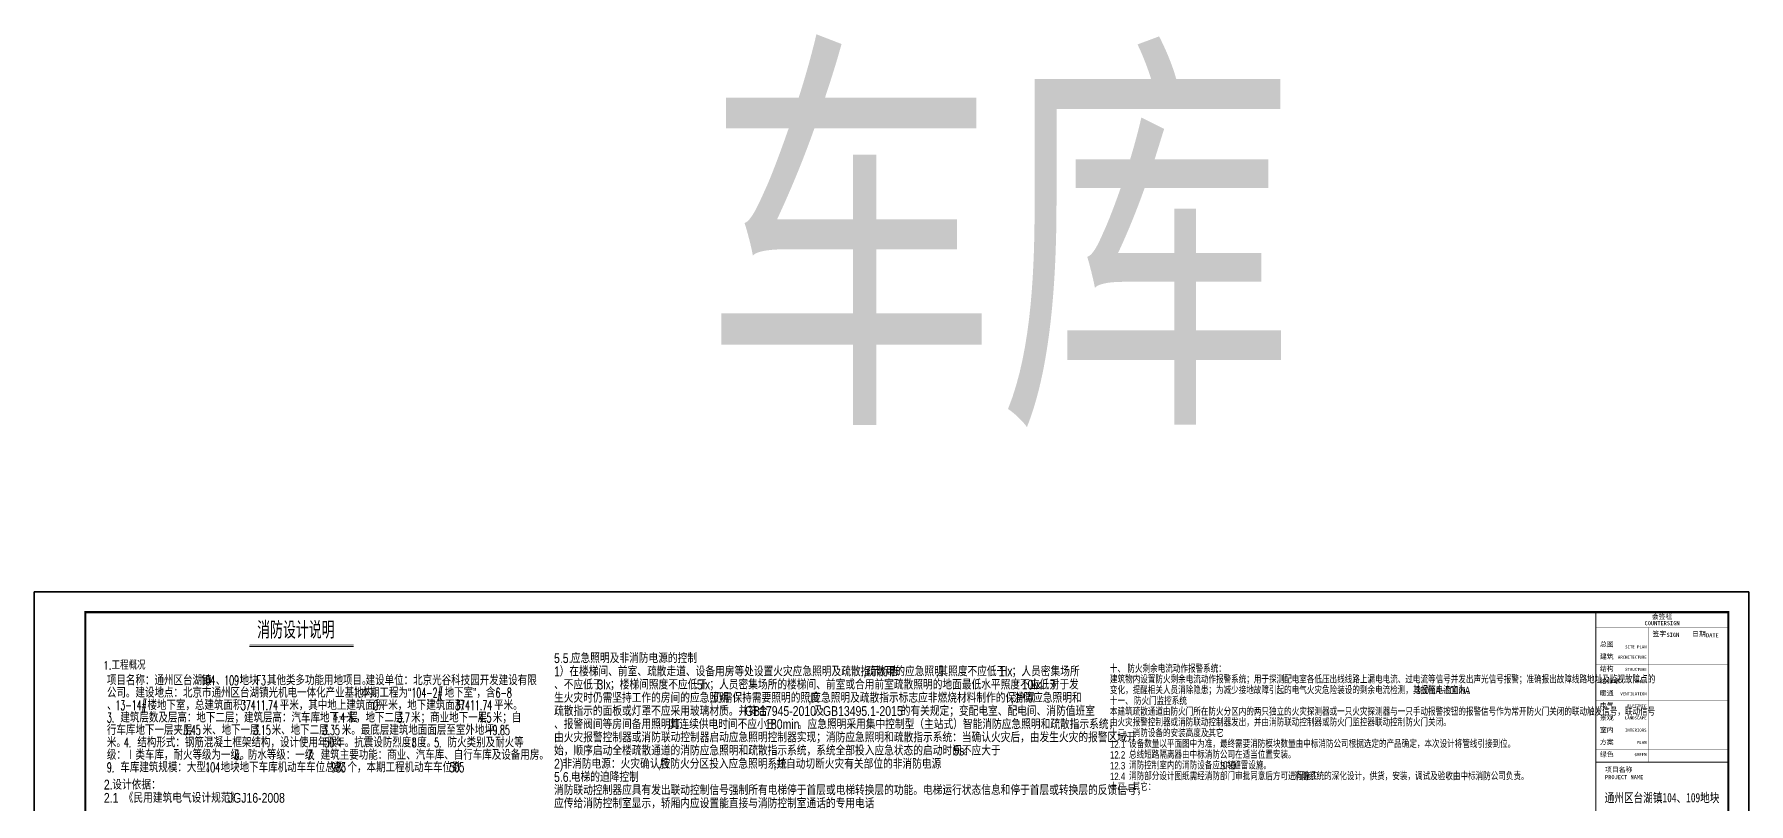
# Model space of a CAD drawing. Extents: x 169898 to 274998, y 61454 to 361069.
# Drawn here: x 190898 to 274998, y 323330 to 361069 of the extents above; entities that cross this region are included whole.
import ezdxf
from ezdxf.enums import TextEntityAlignment as Align

# ---------------------------------------------------------------- set-up
doc = ezdxf.new("R2010")
doc.units = 0
doc.header["$LTSCALE"] = 1000
doc.header["$MEASUREMENT"] = 0
doc.layers.get('0').update_dxf_attribs({"linetype": 'CONTINUOUS'})
for name, color, linetype in [('DIM-系统', 3, 'CONTINUOUS'), ('EQUIP-消防', 3, 'CONTINUOUS'), ('TEL_TEXT', 3, 'CONTINUOUS'), ('TEL_TITLE', 7, 'CONTINUOUS')]:
    doc.layers.add(name, color=color, linetype=linetype)
doc.styles.add('_HZXY', font='ROS', dxfattribs={"width": 0.7, "bigfont": 'JD'})
doc.styles.add('_JD', font='ROS', dxfattribs={"width": 0.8, "bigfont": 'JD'})
doc.styles.add('_TEL_DIM', font='SIMPLEX', dxfattribs={"width": 0.8, "height": 3.5, "bigfont": 'JD'})
doc.styles.add('华文细黑', font='STXIHEI.TTF', dxfattribs={"height": 10})
doc.styles.add('宋体', font='', dxfattribs={"width": 0.7})
doc.styles.get('宋体').set_extended_font_data('SimSun')

# ---------------------------------------------------------------- blocks, each defined once
blk = doc.blocks.new('ASDFG AERG ERTY G')
at = {"layer": 'EQUIP-消防'}
blk.add_lwpolyline([(-18550, 46500), (65550, 46500), (65550, -12900), (-18550, -12900)], close=True, dxfattribs=at)

msp = doc.modelspace()

# ---------------------------------------------------------------- linework, layer by layer
at = {"const_width": 50}
for points in [[(267498, 332724), (267498, 325374), (273998, 325374), (273998, 332724)], [(267498, 275324), (273998, 275324), (273998, 325374), (267498, 325374)]]:
    msp.add_lwpolyline(points, close=True, dxfattribs=at)
at = {"const_width": 5}
for points in [[(267498, 331974), (273998, 331974)], [(267498, 331374), (273998, 331374)], [(270084, 331974), (270084, 325374)], [(272088, 331974), (272088, 325374)], [(267498, 330774), (273998, 330774)], [(267498, 330174), (273998, 330174)], [(267498, 329574), (273998, 329574)], [(267498, 328974), (273998, 328974)], [(267498, 328374), (273998, 328374)], [(267498, 327774), (273998, 327774)], [(267498, 327174), (273998, 327174)], [(267498, 326574), (273998, 326574)], [(267498, 326574), (273998, 326574)], [(267498, 325974), (273998, 325974)], [(267498, 325374), (273998, 325374)]]:
    msp.add_lwpolyline(points, dxfattribs=at)
at = {"layer": 'TEL_TEXT', "color": 7}
msp.add_line((206559, 331042), (201456, 331042), dxfattribs=at)
at = {"layer": 'TEL_TEXT', "color": 0, "const_width": 21.4}
msp.add_lwpolyline([(206559, 331140), (201456, 331140)], dxfattribs=at)
at = {"layer": 'TEL_TITLE', "color": 6}
msp.add_lwpolyline([(190898, 274324), (274998, 274324), (274998, 333724), (190898, 333724)], close=True, dxfattribs=at)
at = {"layer": 'TEL_TITLE', "color": 6, "const_width": 100}
msp.add_lwpolyline([(193398, 275324), (273998, 275324), (273998, 332724), (193398, 332724)], close=True, dxfattribs=at)

# ---------------------------------------------------------------- block references
at = {"layer": 'EQUIP-消防'}
msp.add_blockref('ASDFG AERG ERTY G', (209448, 287224), dxfattribs=at)

# ---------------------------------------------------------------- texts
at = {"style": '华文细黑'}
for s, height, p in [('COUNTERSIGN', 200, (270748, 332284)), ('会签栏', 240, (270748, 332624))]:
    msp.add_text(s, height=height, dxfattribs=at).set_placement(p, align=Align.TOP_CENTER)
for s, height, p in [('签字', 240, (270276, 331787)), ('SIGN', 200, (270966, 331712)), ('日期', 240, (272219, 331782)), ('DATE', 200, (272902, 331693)), ('建筑', 240, (267698, 330674)), ('总图', 240, (267698, 331274)), ('结构', 240, (267698, 330074)), ('给排水', 240, (267698, 329474)), ('暖通', 240, (267698, 328874)), ('电气', 240, (267698, 328274)), ('景观', 240, (267698, 327674)), ('方案', 240, (267698, 326474)), ('室内', 240, (267698, 327074)), ('绿色', 240, (267698, 325874)), ('项目名称', 240, (267948, 325124)), ('PROJECT NAME', 200, (267948, 324732))]:
    msp.add_text(s, height=height, dxfattribs=at).set_placement(p, align=Align.TOP_LEFT)
for s, p in [('ARCHITECTURE', (269993, 330594)), ('SITE PLAN', (269993, 331094)), ('STRUCTURE', (269993, 329994)), ('WATER', (269993, 329394)), ('VENTILATION', (269993, 328794)), ('ELECTRIC', (269984, 328212)), ('LANDSCAPE', (269984, 327612)), ('INTERIORS', (269984, 327012)), ('PLAN', (269984, 326412)), ('GREEN', (269984, 325812))]:
    msp.add_text(s, height=150, dxfattribs=at).set_placement(p, align=Align.TOP_RIGHT)
at = {"color": 4, "style": '华文细黑', "width": 0.75}
msp.add_text('通州区台湖镇104、109地块', height=450, dxfattribs=at).set_placement((270748, 323402), align=Align.CENTER)
at = {"layer": 'DIM-系统', "style": '_TEL_DIM', "width": 0.8}
msp.add_text('1.工程概况 ', height=400, dxfattribs=at).set_placement((194279, 329914))
at = {"layer": 'TEL_TEXT'}
for s, height, style, width, p in [('车库', 15189.9, '宋体', 0.7, (223711, 343562)), ('消防设计说明', 833.3, '_HZXY', 0.8, (201830, 331429)), ('5.5.', 480, '_JD', 0.8, (216395, 330229)), ('应急照明及非消防电源的控制', 476.28, '_JD', 0.8, (217218, 330229)), (':', 480, '_JD', 0.8, (222751, 330229)), ('1', 480, '_JD', 0.8, (216395, 329581)), ('）在楼梯间、前室、疏散走道、设备用房等处设置火灾应急照明及疏散指示标志', 476.28, '_JD', 0.8, (216669, 329581)), (';', 480, '_JD', 0.8, (231568, 329581)), ('疏散用的应急照明', 476.3, '_JD', 0.8, (231705, 329581)), ('其照度不应低于', 476.3, '_JD', 0.8, (235247, 329581)), ('1lx', 480, '_JD', 0.8, (238227, 329581)), ('；人员密集场所', 476.3, '_JD', 0.8, (238844, 329581)), ('十、', 357.2, '_JD', 0.8, (243664, 329761)), ('防火剩余电流动作报警系统：', 357.21, '_JD', 0.8, (244519, 329761)), ('项目名称：通州区台湖镇', 466.36, '_TEL_DIM', 0.8, (194461, 329146)), ('公司。建设地点：北京市通州区台湖镇光机电一体化产业基地内。', 466.36, '_TEL_DIM', 0.8, (194461, 328536)), ('104', 470, '_TEL_DIM', 0.6, (199046, 329146)), ('、', 466, '_TEL_DIM', 0.8, (199798, 329146)), ('109', 470, '_TEL_DIM', 0.6, (200215, 329146)), ('地块', 466.4, '_TEL_DIM', 0.8, (200967, 329146)), ('F3', 470, '_TEL_DIM', 0.6, (201801, 329146)), ('其他类多功能用地项目。', 466.36, '_TEL_DIM', 0.8, (202311, 329146)), ('1.', 470, '_TEL_DIM', 0.6, (206549, 328536)), ('本期工程为“', 466.4, '_TEL_DIM', 0.8, (206898, 328536)), ('建设单位：北京光谷科技园开发建设有限', 466.36, '_TEL_DIM', 0.8, (207151, 329146)), ('104-2#', 470, '_TEL_DIM', 0.6, (209399, 328536)), ('地下室”，含', 466.4, '_TEL_DIM', 0.8, (211024, 328536)), ('6-8', 470, '_TEL_DIM', 0.6, (213524, 328536)), ('、不应低于', 476.3, '_JD', 0.8, (216395, 328933)), ('3lx', 480, '_JD', 0.8, (218523, 328933)), ('；楼梯间照度不应低于', 476.3, '_JD', 0.8, (219140, 328933)), ('5lx', 480, '_JD', 0.8, (223397, 328933)), ('；人员密集场所的楼梯间、前室或合用前室疏散照明的地面最低水平照度不应低于', 476.28, '_JD', 0.8, (224014, 328933)), (',', 480, '_JD', 0.8, (235110, 329581)), ('10lx', 480, '_JD', 0.8, (239338, 328933)), ('。对于发', 476.3, '_JD', 0.8, (240230, 328933)), ('建筑物内设置防火剩余电流动作报警系统；用于探测配电室各低压出线线路上漏电电流、过电流等信号并发出声光信号报警；准确报出故障线路地址及监视故障点的', 357.21, '_JD', 0.8, (243664, 329236)), ('变化，提醒相关人员消除隐患；为减少接地故障引起的电气火灾危险装设的剩余电流检测，其报警电流宜为', 357.21, '_JD', 0.8, (243664, 328708)), ('300mA~500mA', 360, '_JD', 0.8, (258669, 328708)), ('。', 357, '_JD', 0.8, (261158, 328708)), ('、', 466, '_TEL_DIM', 0.8, (194461, 327926)), ('13-14#', 470, '_TEL_DIM', 0.6, (194878, 327926)), ('楼地下室，总建筑面积：', 466.36, '_TEL_DIM', 0.8, (196449, 327926)), ('37411.74', 470, '_TEL_DIM', 0.6, (201034, 327926)), ('平米，其中地上建筑面积', 466.36, '_TEL_DIM', 0.8, (202941, 327926)), ('0', 470, '_TEL_DIM', 0.6, (207526, 327926)), ('平米，地下建筑面积', 466.4, '_TEL_DIM', 0.8, (207794, 327926)), ('37411.74', 470, '_TEL_DIM', 0.6, (211546, 327926)), ('平米。', 466.4, '_TEL_DIM', 0.8, (213453, 327926)), ('疏散指示的面板或灯罩不应采用玻璃材质。并符合', 476.28, '_JD', 0.8, (216395, 327637)), ('生火灾时仍需坚持工作的房间的应急照明', 476.28, '_JD', 0.8, (216395, 328285)), (',', 480, '_JD', 0.8, (224057, 328285)), ('仍需保持需要照明的照度', 476.28, '_JD', 0.8, (224194, 328285)), ('GB17945-2010', 480, '_JD', 0.8, (225760, 327637)), (';', 480, '_JD', 0.8, (228877, 328285)), ('应急照明及疏散指示标志应非燃烧材料制作的保护罩', 476.28, '_JD', 0.8, (229014, 328285)), ('及', 476, '_JD', 0.8, (229161, 327637)), ('GB13495.1-2015', 480, '_JD', 0.8, (229586, 327637)), ('的有关规定；变配电室、配电间、消防值班室', 476.28, '_JD', 0.8, (233399, 327637)), (',', 480, '_JD', 0.8, (238804, 328285)), ('消防应急照明和', 476.3, '_JD', 0.8, (238941, 328285)), ('本建筑疏散通道由防火门所在防火分区内的两只独立的火灾探测器或一只火灾探测器与一只手动报警按钮的报警信号作为常开防火门关闭的联动触发信号，联动信号', 357.21, '_JD', 0.8, (243664, 327654)), ('十一、', 357.2, '_JD', 0.8, (243664, 328180)), ('防火门监控系统', 357.2, '_JD', 0.8, (244838, 328180)), (':', 360, '_JD', 0.8, (247073, 328180)), ('行车库地下一层夹层', 466.4, '_TEL_DIM', 0.8, (194461, 326706)), ('3.', 470, '_TEL_DIM', 0.6, (194461, 327316)), ('建筑层数及层高：地下二层；建筑层高：汽车库地下一层', 466.36, '_TEL_DIM', 0.8, (195119, 327316)), ('3.45', 470, '_TEL_DIM', 0.6, (198213, 326706)), ('米、地下一层', 466.4, '_TEL_DIM', 0.8, (199153, 326706)), ('3.15', 470, '_TEL_DIM', 0.6, (201653, 326706)), ('米、地下二层', 466.4, '_TEL_DIM', 0.8, (202540, 326706)), ('3.35', 470, '_TEL_DIM', 0.6, (205041, 326706)), ('4.4', 470, '_TEL_DIM', 0.6, (205540, 327316)), ('米。最底层建筑地面面层至室外地坪：', 466.36, '_TEL_DIM', 0.8, (205981, 326706)), ('米，地下二层', 466.4, '_TEL_DIM', 0.8, (206211, 327316)), ('3.7', 470, '_TEL_DIM', 0.6, (208712, 327316)), ('米；商业地下一层', 466.4, '_TEL_DIM', 0.8, (209383, 327316)), ('4.5', 470, '_TEL_DIM', 0.6, (212718, 327316)), ('-9.85', 470, '_TEL_DIM', 0.6, (213066, 326706)), ('米；自', 466.4, '_TEL_DIM', 0.8, (213389, 327316)), ('、报警阀间等房间备用照明灯', 476.28, '_JD', 0.8, (216395, 326989)), ('其连续供电时间不应小于', 476.28, '_JD', 0.8, (222066, 326989)), ('180min', 480, '_JD', 0.8, (226748, 326989)), ('。应急照明采用集中控制型（主站式）智能消防应急照明和疏散指示系统，', 476.28, '_JD', 0.8, (228353, 326989)), ('由火灾报警控制器或消防联动控制器发出，并由消防联动控制器或防火门监控器联动控制防火门关闭。', 357.21, '_JD', 0.8, (243664, 327129)), ('米。', 466.4, '_TEL_DIM', 0.8, (194461, 326096)), ('4.', 470, '_TEL_DIM', 0.6, (195295, 326096)), ('结构形式：钢筋混凝土框架结构，设计使用年限：', 466.36, '_TEL_DIM', 0.8, (195953, 326096)), ('50', 470, '_TEL_DIM', 0.6, (205123, 326096)), ('年。抗震设防烈度：', 466.4, '_TEL_DIM', 0.8, (205660, 326096)), ('8', 470, '_TEL_DIM', 0.6, (209411, 326096)), ('度。', 466.4, '_TEL_DIM', 0.8, (209680, 326096)), ('5.', 470, '_TEL_DIM', 0.6, (210513, 326096)), ('防火类别及耐火等', 466.4, '_TEL_DIM', 0.8, (211171, 326096)), ('由火灾报警控制器或消防联动控制器启动应急照明控制器实现；消防应急照明和疏散指示系统：当确认火灾后，由发生火灾的报警区域开', 476.28, '_JD', 0.8, (216395, 326345)), (',', 480, '_JD', 0.8, (221929, 326989)), ('十二、消防设备的安装高度及其它', 357.21, '_JD', 0.8, (243664, 326601)), ('12.1', 360, '_JD', 0.8, (243664, 326073)), ('设备数量以平面图中为准，最终需要消防模块数量由中标消防公司根据选定的产品确定，本次设计将管线引接到位。', 357.21, '_JD', 0.8, (244600, 326073)), (':', 360, '_JD', 0.8, (248453, 326601)), ('级：Ⅰ类车库，耐火等级为一级。', 466.36, '_TEL_DIM', 0.8, (194461, 325486)), ('6.', 470, '_TEL_DIM', 0.6, (200713, 325486)), ('防水等级：一级', 466.4, '_TEL_DIM', 0.8, (201371, 325486)), ('7.', 470, '_TEL_DIM', 0.6, (204289, 325486)), ('建筑主要功能：商业、汽车库、自行车库及设备用房。', 466.36, '_TEL_DIM', 0.8, (204947, 325486)), ('始，顺序启动全楼疏散通道的消防应急照明和疏散指示系统，系统全部投入应急状态的启动时间不应大于', 476.28, '_JD', 0.8, (216395, 325697)), ('2)', 480, '_JD', 0.8, (216395, 325049)), ('非消防电源：火灾确认后', 476.28, '_JD', 0.8, (216803, 325049)), ('按防火分区投入应急照明系统', 476.28, '_JD', 0.8, (221623, 325049)), ('并自动切断火灾有关部位的非消防电源', 476.28, '_JD', 0.8, (227294, 325049)), ('5s', 480, '_JD', 0.8, (235978, 325697)), ('。', 476, '_JD', 0.8, (236486, 325697)), ('12.2', 360, '_JD', 0.8, (243664, 325545)), ('总线短路隔离器由中标消防公司在适当位置安装。', 357.21, '_JD', 0.8, (244600, 325545)), ('9.', 470, '_TEL_DIM', 0.6, (194461, 324876)), ('车库建筑规模：大型。', 466.4, '_TEL_DIM', 0.8, (195119, 324876)), ('104', 470, '_TEL_DIM', 0.6, (199287, 324876)), ('地块地下车库机动车车位总数', 466.36, '_TEL_DIM', 0.8, (200039, 324876)), ('983', 470, '_TEL_DIM', 0.6, (205458, 324876)), ('个，本期工程机动车车位数', 466.36, '_TEL_DIM', 0.8, (206264, 324876)), ('505', 470, '_TEL_DIM', 0.6, (211265, 324876)), ('5.6.', 480, '_JD', 0.8, (216395, 324401)), ('电梯的迫降控制', 476.3, '_JD', 0.8, (217218, 324401)), (':', 480, '_JD', 0.8, (220197, 324401)), (',', 480, '_JD', 0.8, (221486, 325049)), (',', 480, '_JD', 0.8, (227157, 325049)), ('.', 480, '_JD', 0.8, (234530, 325049)), ('12.3', 360, '_JD', 0.8, (243664, 325017)), ('12.4', 360, '_JD', 0.8, (243664, 324489)), ('消防控制室内的消防设备应加装', 357.21, '_JD', 0.8, (244600, 325017)), ('消防部分设计图纸需经消防部门审批同意后方可进行施工', 357.21, '_JD', 0.8, (244600, 324489)), ('SPD', 360, '_JD', 0.8, (249070, 325017)), ('避雷设施。', 357.2, '_JD', 0.8, (249708, 325017)), ('消防系统的深化设计，供货，安装，调试及验收由中标消防公司负责。', 357.21, '_JD', 0.8, (252685, 324489)), ('2.', 480, '_JD', 0.8, (194312, 324025)), ('2.1', 480, '_JD', 0.8, (194312, 323377)), ('设计依据：', 476.3, '_JD', 0.8, (194723, 324025)), ('《民用建筑电气设计规范》', 476.28, '_JD', 0.8, (195285, 323377)), ('JGJ16-2008', 480, '_JD', 0.8, (200394, 323377)), ('消防联动控制器应具有发出联动控制信号强制所有电梯停于首层或电梯转换层的功能。电梯运行状态信息和停于首层或转换层的反馈信号，', 476.28, '_JD', 0.8, (216395, 323757)), ('十三、其它：', 357.2, '_JD', 0.8, (243664, 323964)), ('.', 360, '_JD', 0.8, (252582, 324489)), ('应传给消防控制室显示，轿厢内应设置能直接与消防控制室通话的专用电话', 476.28, '_JD', 0.8, (216395, 323109))]:
    msp.add_text(s, height=height, dxfattribs=dict(at, style=style, width=width)).set_placement(p)

doc.saveas('drawing.dxf')
